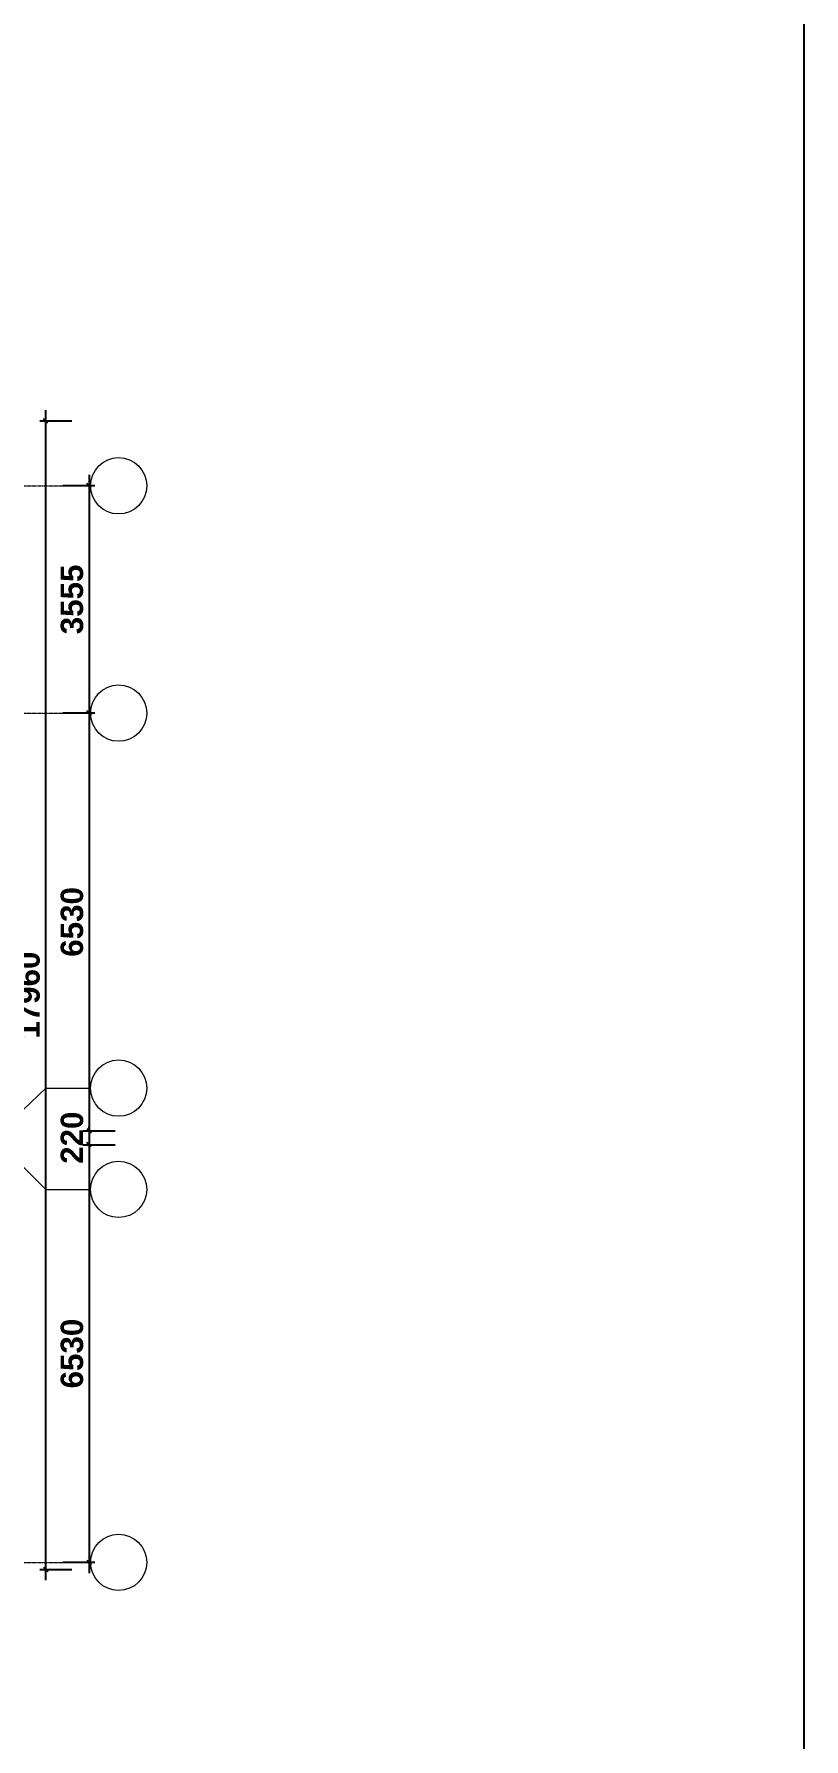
# Model space of a CAD drawing. Header units: inches. Extents: x 22 to 382261, y 22 to 371281.
# Drawn here: x 280024 to 292071, y 206981 to 233640 of the extents above; entities that cross this region are included whole.
import ezdxf

# ---------------------------------------------------------------- set-up
doc = ezdxf.new("R2010")
doc.units = ezdxf.units.IN
doc.header["$MEASUREMENT"] = 0
doc.linetypes.add('Grid Line 1_2_', pattern=[22.225, 12.7, -3.175, 3.175, -3.175])
for name, color, linetype, lineweight in [('A-ANNO-DIMS', 211, 'Continuous', 9), ('S-GRID', 1, 'Continuous', 9), ('S-GRID-IDEN', 1, 'Continuous', 9)]:
    doc.layers.add(name, color=color, linetype=linetype, lineweight=lineweight)
doc.styles.add('Arial_B', font='arialbd.ttf', dxfattribs={"height": 350.793651})
doc.dimstyles.new('2', dxfattribs={"dimscale": 304.8, "dimtxt": 346.888196, "dimasz": 0.221354, "dimexe": 1.338583, "dimexo": 0.0625, "dimgap": 0.278871, "dimtad": 1, "dimdec": 0, "dimzin": 0, "dimdsep": 46, "dimtxsty": 'Arial_B', "dimblk1": 'OBLIQUE', "dimblk2": 'OBLIQUE', "dimsah": 1, "dimcen": 0.09, "dimdle": 0.557743, "dimazin": 0, "dimtfac": 1, "dimtdec": 4, "dimtix": 1, "dimtmove": 0, "dimatfit": 3, "dimfxl": 0.557743, "dimfxlon": 1, "dimtvp": 1, "dimtolj": 1, "dimtzin": 0, "dimarcsym": 2})

# ---------------------------------------------------------------- blocks, each defined once
blk = doc.blocks.new('_Oblique')
at = {"color": 0, "linetype": 'ByBlock', "lineweight": -2}
blk.add_line((-0.5, -0.5), (0.5, 0.5), dxfattribs=at)
blk = doc.blocks.new('*D4140')
at = {"layer": 'A-ANNO-DIMS', "color": 0, "lineweight": -2, "transparency": 16777216}
for p, q in [((280205, 227762), (280205, 209462)), ((280114, 227592), (280613, 227592)), ((280114, 209632), (280613, 209632))]:
    blk.add_line(p, q, dxfattribs=at)
at = {"layer": 'Defpoints', "color": 0, "transparency": 16777216}
for p in [(280095, 227592), (280095, 209632), (280205, 209632)]:
    blk.add_point(p, dxfattribs=at)
at = {"layer": 'A-ANNO-DIMS', "color": 0, "lineweight": -2, "transparency": 16777216, "xscale": 67.46874999999999, "yscale": 67.46874999999999, "zscale": 67.46874999999999}
for p, rotation in [((280205, 227592), 90), ((280205, 209632), 270)]:
    blk.add_blockref('_Oblique', p, dxfattribs=dict(at, rotation=rotation))
at = {"layer": 'A-ANNO-DIMS', "color": 0, "transparency": 16777216, "insert": (279940, 218612), "char_height": 350.8, "width": 1026.09, "attachment_point": 5, "rotation": 90, "style": 'Arial_B'}
blk.add_mtext('\\A1;17960', dxfattribs=at)
blk = doc.blocks.new('Grid - Grid Head - Circle-749417-02-FIRST FLOOR DIM - PART B')
at = {"layer": 'S-GRID-IDEN'}
blk.add_circle((0, 0), 4, dxfattribs=at)
blk = doc.blocks.new('*D4240')
at = {"layer": 'A-ANNO-DIMS', "color": 0, "lineweight": -2, "transparency": 16777216}
for p, q in [((280884, 226747), (280884, 222852)), ((280975, 226577), (280476, 226577)), ((280975, 223022), (280476, 223022))]:
    blk.add_line(p, q, dxfattribs=at)
at = {"layer": 'Defpoints', "color": 0, "transparency": 16777216}
for p in [(280994, 226577), (280884, 223022), (280994, 223022)]:
    blk.add_point(p, dxfattribs=at)
at = {"layer": 'A-ANNO-DIMS', "color": 0, "lineweight": -2, "transparency": 16777216, "xscale": 67.46874999999999, "yscale": 67.46874999999999, "zscale": 67.46874999999999}
for p, rotation in [((280884, 226577), 90), ((280884, 223022), 270)]:
    blk.add_blockref('_Oblique', p, dxfattribs=dict(at, rotation=rotation))
at = {"layer": 'A-ANNO-DIMS', "color": 0, "transparency": 16777216, "insert": (280619, 224800), "char_height": 350.8, "width": 820.87, "attachment_point": 5, "rotation": 90, "style": 'Arial_B'}
blk.add_mtext('\\A1;3555', dxfattribs=at)
blk = doc.blocks.new('*D4241')
at = {"layer": 'A-ANNO-DIMS', "color": 0, "lineweight": -2, "transparency": 16777216}
for p, q in [((280884, 223192), (280884, 216322)), ((280975, 223022), (280476, 223022)), ((280793, 216492), (281292, 216492))]:
    blk.add_line(p, q, dxfattribs=at)
at = {"layer": 'Defpoints', "color": 0, "transparency": 16777216}
for p in [(280994, 223022), (280774, 216492), (280884, 216492)]:
    blk.add_point(p, dxfattribs=at)
at = {"layer": 'A-ANNO-DIMS', "color": 0, "lineweight": -2, "transparency": 16777216, "xscale": 67.46874999999999, "yscale": 67.46874999999999, "zscale": 67.46874999999999}
for p, rotation in [((280884, 223022), 90), ((280884, 216492), 270)]:
    blk.add_blockref('_Oblique', p, dxfattribs=dict(at, rotation=rotation))
at = {"layer": 'A-ANNO-DIMS', "color": 0, "transparency": 16777216, "insert": (280619, 219757), "char_height": 350.8, "width": 820.87, "attachment_point": 5, "rotation": 90, "style": 'Arial_B'}
blk.add_mtext('\\A1;6530', dxfattribs=at)
blk = doc.blocks.new('*D4242')
at = {"layer": 'A-ANNO-DIMS', "color": 0, "lineweight": -2, "transparency": 16777216}
for p, q in [((280793, 216492), (281292, 216492)), ((280884, 216492), (280884, 216560)), ((280884, 216492), (280884, 216272)), ((280793, 216272), (281292, 216272)), ((280884, 216272), (280884, 216205))]:
    blk.add_line(p, q, dxfattribs=at)
at = {"layer": 'Defpoints', "color": 0, "transparency": 16777216}
for p in [(280774, 216492), (280774, 216272), (280884, 216272)]:
    blk.add_point(p, dxfattribs=at)
at = {"layer": 'A-ANNO-DIMS', "color": 0, "lineweight": -2, "transparency": 16777216, "xscale": 67.46874999999999, "yscale": 67.46874999999999, "zscale": 67.46874999999999}
for p, rotation in [((280884, 216492), 270), ((280884, 216272), 90)]:
    blk.add_blockref('_Oblique', p, dxfattribs=dict(at, rotation=rotation))
at = {"layer": 'A-ANNO-DIMS', "color": 0, "transparency": 16777216, "insert": (280619, 216382), "char_height": 350.8, "width": 615.65, "attachment_point": 5, "rotation": 90, "style": 'Arial_B'}
blk.add_mtext('\\A1;220', dxfattribs=at)
blk = doc.blocks.new('*D4243')
at = {"layer": 'A-ANNO-DIMS', "color": 0, "lineweight": -2, "transparency": 16777216}
for p, q in [((280793, 216272), (281292, 216272)), ((280884, 216442), (280884, 209572)), ((280975, 209742), (280476, 209742))]:
    blk.add_line(p, q, dxfattribs=at)
at = {"layer": 'Defpoints', "color": 0, "transparency": 16777216}
for p in [(280774, 216272), (280884, 209742), (280994, 209742)]:
    blk.add_point(p, dxfattribs=at)
at = {"layer": 'A-ANNO-DIMS', "color": 0, "lineweight": -2, "transparency": 16777216, "xscale": 67.46874999999999, "yscale": 67.46874999999999, "zscale": 67.46874999999999}
for p, rotation in [((280884, 216272), 90), ((280884, 209742), 270)]:
    blk.add_blockref('_Oblique', p, dxfattribs=dict(at, rotation=rotation))
at = {"layer": 'A-ANNO-DIMS', "color": 0, "transparency": 16777216, "insert": (280619, 213007), "char_height": 350.8, "width": 820.87, "attachment_point": 5, "rotation": 90, "style": 'Arial_B'}
blk.add_mtext('\\A1;6530', dxfattribs=at)

msp = doc.modelspace()

# ---------------------------------------------------------------- linework, layer by layer
msp.add_lwpolyline([(202735.3, 274890.6), (292071.4, 274890.6), (292071.4, 193592.3), (202735.3, 193592.3)], close=True)
at = {"layer": 'S-GRID', "linetype": 'Grid Line 1_2_'}
for p, q in [((241945.3, 226577.1), (280908.2, 226577.1)), ((241945.3, 223022.1), (280908.2, 223022.1)), ((241945.3, 209742.1), (280908.2, 209742.1))]:
    msp.add_line(p, q, dxfattribs=at)
at = {"layer": 'S-GRID'}
for p, q in [((279511.2, 216492.1), (280209.7, 217157.7)), ((280209.7, 217157.7), (280908.2, 217157.7)), ((279511.2, 216272.1), (280209.7, 215573.6)), ((280209.7, 215573.6), (280908.2, 215573.6))]:
    msp.add_line(p, q, dxfattribs=at)

# ---------------------------------------------------------------- block references
at = {"layer": 'S-GRID-IDEN', "xscale": 110, "yscale": 110, "zscale": 110, "rotation": 269.9999999999994}
for p in [(281348.2, 226577.1), (281348.2, 223022.1), (281348.2, 217157.7), (281348.2, 215573.6), (281348.2, 209742.1)]:
    msp.add_blockref('Grid - Grid Head - Circle-749417-02-FIRST FLOOR DIM - PART B', p, dxfattribs=at)

# ---------------------------------------------------------------- dimensions: what is measured, and where the dimension line sits
at = {"layer": 'A-ANNO-DIMS'}
for base, p1, p2, override, picture, middle in [((280204.7, 209632.1), (280094.7, 227592.1), (280094.7, 209632.1), {"dimpost": '<>', "dimfxl": 17960}, '*D4140', (279940.5, 218612.1)), ((280883.6, 223022.1), (280993.6, 226577.1), (280993.6, 223022.1), {"dimpost": '<>', "dimfxl": 3555}, '*D4240', (280619.4, 224799.6)), ((280883.6, 216492.1), (280993.6, 223022.1), (280773.6, 216492.1), {"dimpost": '<>', "dimfxl": 6533.704921}, '*D4241', (280619.4, 219757.1)), ((280883.6, 216272.1), (280773.6, 216492.1), (280773.6, 216272.1), {"dimpost": '<>', "dimfxl": 220}, '*D4242', (280619.4, 216382.1)), ((280883.6, 209742.1), (280773.6, 216272.1), (280993.6, 209742.1), {"dimpost": '<>', "dimfxl": 6533.704921}, '*D4243', (280619.4, 213007.1))]:
    dim = msp.add_linear_dim(base=base, p1=p1, p2=p2, angle=90, dimstyle='2', override=override, dxfattribs=at)
    dim.commit()
    dim.dimension.update_dxf_attribs({"geometry": picture, "text_midpoint": middle})

doc.saveas('drawing.dxf')
